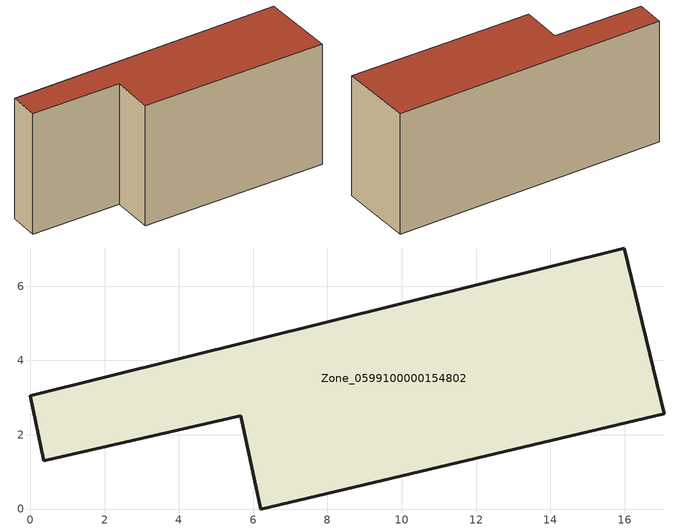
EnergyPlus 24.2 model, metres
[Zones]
Zone_0599100000154802
 floor ground (C_G): 0,3.05 16,7.03 17.07,2.57 6.2,0 5.66,2.52 0.36,1.3 z0
 wall outside (C_F): 16,7.03 0,3.05 0.36,1.3 5.66,2.52 6.2,0 17.07,2.57 16,7.03 z0:7.43
 roof outside (C_R): 17.07,2.57 16,7.03 0,3.05 0.36,1.3 5.66,2.52 6.2,0 z7.43
[BUILDING]
Pand.0599100000154802: North Axis=0; Terrain=City; Loads Convergence Tolerance Value=0.04; Temperature Convergence Tolerance Value=0.4; Solar Distribution=FullExterior; Maximum Number of Warmup Days=25; Minimum Number of Warmup Days=1
[Site:Location]
Rotterdam.The.Hague.AP_ZH_NLD Design_Conditions: Latitude=51.96; Longitude=4.45; Time Zone=1; Elevation=-4.5
[SITE:GROUNDTEMPERATURE:BUILDINGSURFACE]
18, 18, 18, 18, 18, 18, 18, 18, 18, 18, 18, 18
[MATERIAL] Thermal Absorptance=0.9; Solar Absorptance=0.7; Visible Absorptance=0.7
Name | Roughness | Thickness | Conductivity | Density | Specific Heat
G.TI.1946 | MediumSmooth | 0.15 | 1 | 540 | 1210
F.TI.1946 | Rough | 0.3 | 0.857143 | 1920 | 840
R.TI.1946 | MediumRough | 0.2 | 0.1 | 1500 | 1000
[CONSTRUCTION]
C_G: G.TI.1946
C_F: F.TI.1946
C_R: R.TI.1946
[ZONE]
Zone_0599100000154802: Type=1; Multiplier=1; Ceiling Height=Autocalculate; Volume=Autocalculate; Floor Area=autocalculate; Part of Total Floor Area=Yes
[ZONEINFILTRATION:DESIGNFLOWRATE]
Infil_Zone_0599100000154802: Zone or ZoneList or Space or SpaceList=Zone_0599100000154802; Schedule=AlwaysOn; Design Flow Rate Calculation Method=Flow/Area; Flow Rate per Floor Area=0.003; Constant Term Coefficient=1; Temperature Term Coefficient=0; Velocity Term Coefficient=0; Velocity Squared Term Coefficient=0
[HVACTEMPLATE:ZONE:IDEALLOADSAIRSYSTEM]
Zone_0599100000154802: Maximum Heating Supply Air Temperature=50; Minimum Cooling Supply Air Temperature=13; Maximum Heating Supply Air Humidity Ratio=0.0156; Minimum Cooling Supply Air Humidity Ratio=0.0077; Heating Limit=NoLimit; Cooling Limit=NoLimit; Dehumidification Control Type=ConstantSensibleHeatRatio; Cooling Sensible Heat Ratio=0.7; Dehumidification Setpoint=60; Humidification Control Type=None; Humidification Setpoint=30; Outdoor Air Method=None; Outdoor Air Flow Rate per Person=0.00944; Outdoor Air Flow Rate per Zone Floor Area=0; Outdoor Air Flow Rate per Zone=0; Demand Controlled Ventilation Type=None; Outdoor Air Economizer Type=NoEconomizer; Heat Recovery Type=None; Sensible Heat Recovery Effectiveness=0.7; Latent Heat Recovery Effectiveness=0.65
[ZONECONTROL:THERMOSTAT]
ThermostatControl_Zone_0599100000154802: Zone or ZoneList=Zone_0599100000154802; Control Type Schedule=DualSetpointControlType; Control 1=Thermostat_Zone_0599100000154802; Temperature Difference Between Cutout And Setpoint=0
[THERMOSTATSETPOINT:DUALSETPOINT]
Thermostat_Zone_0599100000154802: Heating Setpoint Temperature Schedule=HeatingSetpoint_Zone_0599100000154802; Cooling Setpoint Temperature Schedule=CoolingSetpoint_Zone_0599100000154802
[SCHEDULE:COMPACT]
HeatingSetpoint_Zone_0599100000154802: Through: 12/31, For: AllDays, Until: 24:00, 21
CoolingSetpoint_Zone_0599100000154802: Through: 12/31, For: AllDays, Until: 24:00, 24
DualSetpointControlType: Through: 12/31, For: AllDays, Until: 24:00, 4
AlwaysOn: Through: 12/31, For: AllDays, Until: 24:00, 1
